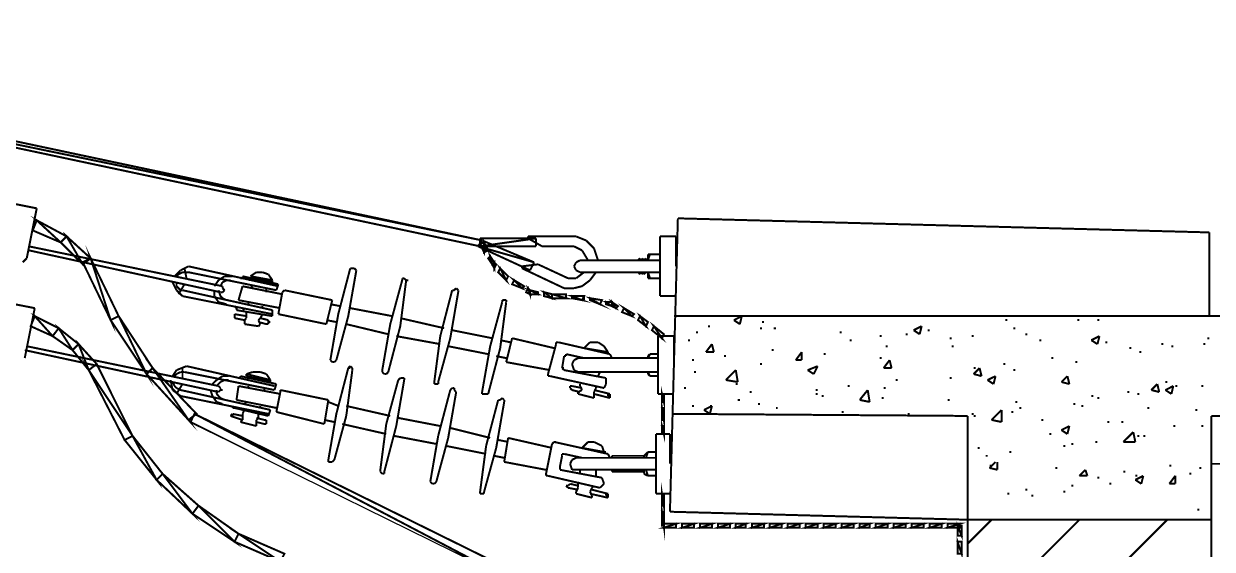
# Model space of a CAD drawing. Header units: metres. Extents: x 3290 to 4536, y 1562 to 1983.
# Drawn here: x 4007.19 to 4020.86, y 1740.77 to 1746.81 of the extents above; entities that cross this region are included whole.
import ezdxf

# ---------------------------------------------------------------- set-up
doc = ezdxf.new("R2010")
doc.units = ezdxf.units.M
for name, color, linetype in [('C00-00-00-BLACK', 7, 'Continuous'), ('C00-FF-00', 3, 'Continuous'), ('CFF-00-00', 1, 'Continuous')]:
    doc.layers.add(name, color=color, linetype=linetype)

msp = doc.modelspace()

# ---------------------------------------------------------------- linework, layer by layer
at = {"layer": 'C00-00-00-BLACK', "const_width": 0.0229}
for points in [[(4000.797, 1746.803), (4012.465, 1744.322)], [(4012.465, 1744.322), (4000.774, 1746.733)], [(4000.774, 1746.733), (4012.442, 1744.254)], [(4012.465, 1744.322), (4000.774, 1746.733)], [(4007.344, 1744.691), (4006.195, 1744.92)], [(4007.344, 1744.691), (4007.229, 1744.116)], [(4014.625, 1741.201), (4014.716, 1744.576)], [(4014.716, 1744.576), (4020.826, 1744.414)], [(4012.419, 1744.254), (4012.465, 1744.322)], [(4013.086, 1744.346), (4012.442, 1744.254)], [(4013.086, 1744.346), (4012.442, 1744.254)], [(4012.442, 1744.254), (4012.442, 1744.346)], [(4012.442, 1744.346), (4013.086, 1744.346)], [(4012.442, 1744.254), (4012.465, 1744.322)], [(4012.465, 1744.322), (4013.063, 1744.07)], [(4012.994, 1744.346), (4012.994, 1744.368)], [(4012.994, 1744.368), (4012.994, 1744.346)], [(4013.546, 1744.368), (4012.994, 1744.368)], [(4013.154, 1744.254), (4012.994, 1744.346)], [(4013.086, 1744.254), (4013.086, 1744.346)], [(4013.66, 1744.322), (4013.546, 1744.368)], [(4013.752, 1744.23), (4013.66, 1744.322)], [(4014.51, 1744.368), (4014.51, 1743.681)], [(4014.51, 1744.368), (4014.693, 1744.368)], [(4014.693, 1744.368), (4014.693, 1744.024)], [(4020.826, 1744.414), (4020.826, 1743.451)], [(4009.48, 1743.795), (4007.252, 1744.254)], [(4009.457, 1743.726), (4007.252, 1744.208)], [(4013.063, 1744.07), (4012.419, 1744.254)], [(4012.419, 1744.254), (4013.017, 1743.978)], [(4013.063, 1744.07), (4012.419, 1744.254)], [(4012.442, 1744.254), (4013.086, 1744.254)], [(4013.522, 1744.254), (4013.154, 1744.254)], [(4013.614, 1744.208), (4013.522, 1744.254)], [(4013.683, 1744.093), (4013.614, 1744.208)], [(4013.798, 1744.093), (4013.752, 1744.23)], [(4014.372, 1744.162), (4014.372, 1744.093)], [(4014.395, 1744.162), (4014.372, 1744.093)], [(4014.372, 1744.162), (4014.51, 1744.162)], [(4007.183, 1744.07), (4007.229, 1744.116)], [(4009.089, 1744.024), (4008.998, 1743.978)], [(4009.089, 1744.024), (4010.122, 1743.795)], [(4012.925, 1744.024), (4013.108, 1744.047)], [(4012.925, 1744.001), (4012.925, 1744.024)], [(4012.925, 1744.001), (4012.925, 1744.024)], [(4013.017, 1743.978), (4013.063, 1744.07)], [(4013.454, 1743.886), (4013.108, 1744.047)], [(4013.546, 1744.07), (4013.522, 1744.024)], [(4013.522, 1744.024), (4013.546, 1743.978)], [(4013.591, 1744.093), (4013.546, 1744.07)], [(4013.591, 1744.093), (4014.51, 1744.093)], [(4014.281, 1744.116), (4014.258, 1744.093)], [(4014.281, 1744.116), (4014.281, 1744.093)], [(4014.281, 1744.093), (4014.281, 1744.116)], [(4014.304, 1744.116), (4014.304, 1744.093)], [(4014.326, 1744.093), (4014.304, 1744.116)], [(4014.304, 1744.116), (4014.304, 1744.093)], [(4014.326, 1744.093), (4014.349, 1744.116)], [(4014.349, 1744.116), (4014.349, 1744.093)], [(4014.349, 1744.116), (4014.349, 1744.093)], [(4014.372, 1744.116), (4014.372, 1744.093)], [(4014.372, 1744.093), (4014.372, 1744.116)], [(4008.998, 1743.978), (4008.929, 1743.91)], [(4008.974, 1743.932), (4008.951, 1743.91)], [(4009.02, 1743.956), (4008.974, 1743.932)], [(4009.089, 1743.956), (4009.02, 1743.956)], [(4009.066, 1743.886), (4009.043, 1744.001)], [(4009.089, 1743.956), (4010.099, 1743.749)], [(4009.504, 1743.91), (4009.434, 1743.864)], [(4009.595, 1743.91), (4009.504, 1743.91)], [(4009.686, 1743.886), (4009.71, 1743.886)], [(4009.71, 1743.91), (4010.122, 1743.818)], [(4009.71, 1743.886), (4009.71, 1743.91)], [(4009.801, 1743.886), (4009.778, 1743.864)], [(4009.87, 1743.956), (4009.801, 1743.91)], [(4009.801, 1743.91), (4010.054, 1743.841)], [(4009.801, 1743.91), (4010.054, 1743.864)], [(4009.801, 1743.91), (4009.825, 1743.91)], [(4009.825, 1743.886), (4009.847, 1743.886)], [(4009.939, 1743.956), (4009.87, 1743.956)], [(4010.007, 1743.932), (4009.939, 1743.956)], [(4010.054, 1743.864), (4010.007, 1743.932)], [(4010.811, 1743.474), (4010.949, 1744.001)], [(4010.926, 1743.451), (4011.019, 1743.978)], [(4010.973, 1744.001), (4010.949, 1744.001)], [(4010.996, 1744.001), (4010.973, 1744.001)], [(4011.019, 1743.978), (4010.996, 1744.001)], [(4011.569, 1743.886), (4011.546, 1743.886)], [(4011.546, 1743.886), (4011.546, 1743.864)], [(4011.592, 1743.864), (4011.569, 1743.886)], [(4013.408, 1743.772), (4012.925, 1744.001)], [(4013.454, 1743.886), (4013.546, 1743.886)], [(4013.546, 1743.978), (4013.591, 1743.956)], [(4013.546, 1743.886), (4013.637, 1743.956)], [(4013.591, 1743.956), (4014.51, 1743.956)], [(4013.706, 1743.864), (4013.775, 1743.956)], [(4014.281, 1743.932), (4014.258, 1743.956)], [(4014.281, 1743.956), (4014.281, 1743.932)], [(4014.281, 1743.956), (4014.281, 1743.932)], [(4014.304, 1743.956), (4014.304, 1743.932)], [(4014.326, 1743.956), (4014.304, 1743.932)], [(4014.304, 1743.932), (4014.304, 1743.956)], [(4014.349, 1743.956), (4014.326, 1743.932)], [(4014.326, 1743.956), (4014.326, 1743.932)], [(4014.326, 1743.932), (4014.349, 1743.956)], [(4014.372, 1743.956), (4014.372, 1743.886)], [(4014.372, 1743.956), (4014.372, 1743.932)], [(4014.372, 1743.956), (4014.395, 1743.886)], [(4014.372, 1743.886), (4014.51, 1743.886)], [(4007.321, 1743.543), (4006.149, 1743.772)], [(4008.906, 1743.841), (4008.951, 1743.749)], [(4008.951, 1743.841), (4008.951, 1743.795)], [(4008.951, 1743.795), (4008.998, 1743.749)], [(4008.951, 1743.749), (4009.02, 1743.681)], [(4008.974, 1743.703), (4009.043, 1743.818)], [(4008.998, 1743.749), (4009.02, 1743.749)], [(4009.02, 1743.749), (4010.054, 1743.52)], [(4009.434, 1743.864), (4009.387, 1743.795)], [(4009.387, 1743.749), (4009.387, 1743.681)], [(4009.434, 1743.749), (4009.457, 1743.681)], [(4009.48, 1743.841), (4009.457, 1743.795)], [(4009.526, 1743.864), (4009.48, 1743.841)], [(4009.48, 1743.772), (4009.48, 1743.795)], [(4009.48, 1743.772), (4009.48, 1743.795)], [(4009.504, 1743.749), (4009.48, 1743.772)], [(4009.504, 1743.749), (4009.48, 1743.772)], [(4009.48, 1743.726), (4009.504, 1743.749)], [(4009.48, 1743.726), (4009.504, 1743.749)], [(4009.572, 1743.864), (4009.526, 1743.864)], [(4009.71, 1743.795), (4009.664, 1743.635)], [(4009.71, 1743.795), (4010.168, 1743.703)], [(4009.825, 1743.795), (4009.801, 1743.772)], [(4009.985, 1743.772), (4009.985, 1743.726)], [(4010.007, 1743.864), (4010.007, 1743.841)], [(4010.054, 1743.864), (4010.054, 1743.841)], [(4010.122, 1743.818), (4010.099, 1743.749)], [(4010.192, 1743.749), (4010.168, 1743.726)], [(4010.192, 1743.749), (4010.742, 1743.635)], [(4011.409, 1743.359), (4011.546, 1743.864)], [(4011.524, 1743.335), (4011.592, 1743.864)], [(4011.592, 1743.864), (4011.616, 1743.864)], [(4011.984, 1743.221), (4012.121, 1743.749)], [(4012.144, 1743.749), (4012.121, 1743.749)], [(4012.167, 1743.772), (4012.144, 1743.749)], [(4012.19, 1743.749), (4012.167, 1743.772)], [(4012.19, 1743.726), (4012.19, 1743.749)], [(4013.408, 1743.772), (4013.522, 1743.772)], [(4013.522, 1743.772), (4013.614, 1743.795)], [(4013.614, 1743.795), (4013.706, 1743.864)], [(4009.02, 1743.681), (4010.054, 1743.474)], [(4009.387, 1743.681), (4009.434, 1743.612)], [(4009.434, 1743.612), (4009.526, 1743.588)], [(4009.457, 1743.726), (4009.48, 1743.726)], [(4009.457, 1743.726), (4009.48, 1743.726)], [(4009.457, 1743.681), (4009.48, 1743.657)], [(4009.48, 1743.657), (4009.526, 1743.635)], [(4009.664, 1743.635), (4010.145, 1743.543)], [(4009.778, 1743.612), (4009.778, 1743.588)], [(4010.168, 1743.726), (4010.122, 1743.474)], [(4010.742, 1743.635), (4010.674, 1743.359)], [(4012.099, 1743.197), (4012.19, 1743.726)], [(4012.696, 1743.612), (4012.558, 1743.105)], [(4012.673, 1743.083), (4012.742, 1743.612)], [(4012.719, 1743.635), (4012.696, 1743.635)], [(4012.696, 1743.635), (4012.696, 1743.612)], [(4012.742, 1743.635), (4012.719, 1743.635)], [(4012.742, 1743.612), (4012.742, 1743.635)], [(4014.51, 1743.681), (4014.693, 1743.681)], [(4007.321, 1743.543), (4007.206, 1742.968)], [(4009.641, 1743.543), (4009.618, 1743.566)], [(4009.618, 1743.474), (4009.618, 1743.428)], [(4009.618, 1743.451), (4009.618, 1743.474)], [(4009.618, 1743.474), (4009.755, 1743.451)], [(4009.641, 1743.52), (4009.641, 1743.543)], [(4009.641, 1743.52), (4010.054, 1743.451)], [(4009.71, 1743.543), (4009.733, 1743.52)], [(4009.755, 1743.497), (4009.755, 1743.474)], [(4009.755, 1743.428), (4009.755, 1743.474)], [(4009.939, 1743.474), (4009.916, 1743.428)], [(4009.939, 1743.566), (4009.939, 1743.543)], [(4010.054, 1743.52), (4010.054, 1743.451)], [(4010.122, 1743.474), (4010.674, 1743.359)], [(4010.72, 1743.588), (4010.834, 1743.566)], [(4010.72, 1742.945), (4010.811, 1743.474)], [(4010.949, 1743.543), (4011.432, 1743.451)], [(4009.618, 1743.428), (4009.618, 1743.451)], [(4009.618, 1743.428), (4009.733, 1743.405)], [(4009.733, 1743.405), (4009.755, 1743.428)], [(4009.733, 1743.405), (4009.733, 1743.359)], [(4009.733, 1743.359), (4009.893, 1743.335)], [(4009.916, 1743.428), (4009.893, 1743.405)], [(4009.893, 1743.405), (4009.916, 1743.359)], [(4009.893, 1743.383), (4009.985, 1743.359)], [(4009.916, 1743.359), (4009.893, 1743.335)], [(4009.916, 1743.428), (4010.007, 1743.405)], [(4009.985, 1743.359), (4010.007, 1743.359)], [(4010.007, 1743.383), (4010.007, 1743.405)], [(4010.007, 1743.359), (4010.007, 1743.383)], [(4010.007, 1743.383), (4010.031, 1743.383)], [(4010.674, 1743.405), (4010.789, 1743.383)], [(4010.789, 1742.945), (4010.926, 1743.451)], [(4010.903, 1743.359), (4011.386, 1743.243)], [(4011.317, 1742.83), (4011.409, 1743.359)], [(4011.386, 1742.808), (4011.524, 1743.335)], [(4011.524, 1743.428), (4012.029, 1743.312)], [(4014.67, 1743.451), (4070.324, 1743.451)], [(4015.061, 1743.335), (4015.084, 1743.335)], [(4015.36, 1743.405), (4015.451, 1743.451)], [(4015.36, 1743.405), (4015.429, 1743.359)], [(4015.429, 1743.359), (4015.451, 1743.451)], [(4015.682, 1743.383), (4015.705, 1743.383)], [(4017.427, 1743.289), (4017.519, 1743.335)], [(4017.496, 1743.243), (4017.519, 1743.335)], [(4018.483, 1743.405), (4018.506, 1743.405)], [(4019.31, 1743.405), (4019.333, 1743.405)], [(4019.541, 1743.405), (4019.564, 1743.405)], [(4011.478, 1743.221), (4011.984, 1743.129)], [(4011.915, 1742.693), (4011.984, 1743.221)], [(4011.96, 1742.693), (4012.099, 1743.197)], [(4012.121, 1743.289), (4012.581, 1743.197)], [(4012.742, 1742.922), (4012.81, 1743.197)], [(4012.81, 1743.197), (4013.293, 1743.083)], [(4014.487, 1743.221), (4014.67, 1743.221)], [(4014.487, 1742.556), (4014.487, 1743.221)], [(4014.67, 1743.221), (4014.67, 1742.9)], [(4014.924, 1743.266), (4014.947, 1743.266)], [(4015.659, 1743.312), (4015.682, 1743.312)], [(4015.819, 1743.312), (4015.843, 1743.312)], [(4016.578, 1743.266), (4016.6, 1743.266)], [(4017.036, 1743.221), (4017.059, 1743.221)], [(4017.335, 1743.243), (4017.358, 1743.243)], [(4017.427, 1743.289), (4017.496, 1743.243)], [(4017.588, 1743.289), (4017.611, 1743.289)], [(4017.84, 1743.197), (4017.863, 1743.197)], [(4018.094, 1743.221), (4018.117, 1743.221)], [(4018.575, 1743.312), (4018.598, 1743.312)], [(4018.712, 1743.243), (4018.735, 1743.243)], [(4019.47, 1743.174), (4019.564, 1743.221)], [(4019.541, 1743.129), (4019.564, 1743.221)], [(4020.803, 1743.197), (4020.826, 1743.197)], [(4009.434, 1742.578), (4007.206, 1743.06)], [(4009.434, 1742.647), (4007.229, 1743.105)], [(4012.075, 1743.105), (4012.535, 1743.014)], [(4012.465, 1742.578), (4012.558, 1743.105)], [(4012.535, 1742.556), (4012.673, 1743.083)], [(4012.673, 1743.174), (4012.787, 1743.151)], [(4013.316, 1743.129), (4013.223, 1742.785)], [(4013.339, 1743.151), (4013.316, 1743.151)], [(4013.316, 1743.151), (4013.316, 1743.129)], [(4013.339, 1743.151), (4013.935, 1743.014)], [(4013.706, 1743.151), (4013.637, 1743.083)], [(4013.637, 1743.083), (4013.912, 1743.037)], [(4013.637, 1743.083), (4013.66, 1743.083)], [(4013.798, 1743.151), (4013.706, 1743.151)], [(4013.867, 1743.105), (4013.798, 1743.151)], [(4013.912, 1743.037), (4013.867, 1743.105)], [(4014.831, 1743.174), (4014.855, 1743.174)], [(4015.038, 1743.037), (4015.108, 1743.129)], [(4015.13, 1743.037), (4015.108, 1743.129)], [(4015.796, 1743.06), (4015.819, 1743.06)], [(4016.692, 1743.174), (4016.715, 1743.174)], [(4017.105, 1743.105), (4017.128, 1743.105)], [(4017.863, 1743.105), (4017.886, 1743.105)], [(4018.874, 1743.174), (4018.897, 1743.174)], [(4019.47, 1743.174), (4019.541, 1743.129)], [(4019.633, 1743.151), (4019.656, 1743.151)], [(4019.908, 1743.083), (4019.93, 1743.083)], [(4020.274, 1743.129), (4020.297, 1743.129)], [(4020.391, 1743.105), (4020.413, 1743.105)], [(4020.757, 1743.129), (4020.78, 1743.129)], [(4010.72, 1742.945), (4010.742, 1742.922)], [(4010.742, 1742.922), (4010.766, 1742.922)], [(4010.742, 1742.922), (4010.766, 1742.922)], [(4010.766, 1742.922), (4010.789, 1742.945)], [(4012.627, 1742.991), (4012.742, 1742.968)], [(4012.742, 1742.922), (4013.246, 1742.83)], [(4013.408, 1742.991), (4013.385, 1742.854)], [(4013.431, 1742.991), (4013.408, 1742.991)], [(4013.431, 1743.014), (4013.431, 1742.991)], [(4013.431, 1743.014), (4013.637, 1742.968)], [(4013.522, 1742.945), (4013.499, 1742.9)], [(4013.569, 1742.968), (4013.522, 1742.945)], [(4013.569, 1742.968), (4014.487, 1742.968)], [(4013.912, 1743.037), (4013.912, 1743.014)], [(4013.958, 1742.968), (4013.935, 1743.014)], [(4014.004, 1742.968), (4013.981, 1742.968)], [(4014.004, 1742.968), (4014.372, 1742.968)], [(4014.004, 1742.968), (4014.027, 1742.968)], [(4014.372, 1742.968), (4014.395, 1743.014)], [(4014.395, 1743.014), (4014.372, 1742.991)], [(4014.372, 1742.991), (4014.372, 1742.968)], [(4014.487, 1743.014), (4014.395, 1743.014)], [(4014.878, 1742.945), (4014.901, 1742.945)], [(4015.038, 1743.037), (4015.13, 1743.037)], [(4015.245, 1742.991), (4015.268, 1742.991)], [(4016.072, 1742.945), (4016.14, 1743.037)], [(4016.072, 1742.945), (4016.14, 1742.945)], [(4016.14, 1742.945), (4016.14, 1743.037)], [(4016.393, 1743.014), (4016.417, 1743.014)], [(4017.036, 1742.968), (4017.059, 1742.968)], [(4017.082, 1742.854), (4017.151, 1742.945)], [(4017.173, 1742.854), (4017.151, 1742.945)], [(4019.012, 1742.968), (4019.035, 1742.968)], [(4019.287, 1742.922), (4019.31, 1742.922)], [(4020.022, 1743.037), (4020.045, 1743.037)], [(4008.951, 1742.83), (4008.906, 1742.761)], [(4008.951, 1742.785), (4008.929, 1742.761)], [(4009.066, 1742.876), (4008.951, 1742.83)], [(4008.998, 1742.808), (4008.951, 1742.785)], [(4009.043, 1742.808), (4008.998, 1742.808)], [(4009.02, 1742.739), (4009.02, 1742.854)], [(4009.043, 1742.808), (4010.077, 1742.601)], [(4009.066, 1742.876), (4010.077, 1742.647)], [(4009.825, 1742.808), (4009.755, 1742.785)], [(4009.755, 1742.785), (4009.755, 1742.761)], [(4009.755, 1742.785), (4010.031, 1742.716)], [(4009.916, 1742.808), (4009.825, 1742.808)], [(4009.985, 1742.785), (4009.916, 1742.808)], [(4010.031, 1742.716), (4009.985, 1742.785)], [(4010.789, 1742.327), (4010.926, 1742.854)], [(4010.903, 1742.303), (4010.973, 1742.83)], [(4010.949, 1742.876), (4010.926, 1742.854)], [(4010.926, 1742.854), (4010.949, 1742.854)], [(4010.973, 1742.854), (4010.949, 1742.876)], [(4010.973, 1742.83), (4010.973, 1742.854)], [(4011.317, 1742.83), (4011.317, 1742.808)], [(4011.317, 1742.808), (4011.34, 1742.785)], [(4011.34, 1742.785), (4011.363, 1742.785)], [(4011.363, 1742.785), (4011.386, 1742.808)], [(4013.223, 1742.785), (4013.223, 1742.761)], [(4013.385, 1742.854), (4013.408, 1742.854)], [(4013.385, 1742.854), (4013.408, 1742.83)], [(4013.408, 1742.83), (4013.89, 1742.739)], [(4013.499, 1742.9), (4013.522, 1742.83)], [(4013.522, 1742.83), (4013.569, 1742.808)], [(4013.569, 1742.808), (4014.487, 1742.808)], [(4013.637, 1742.808), (4013.614, 1742.785)], [(4013.82, 1742.808), (4013.798, 1742.761)], [(4014.004, 1742.808), (4013.981, 1742.808)], [(4014.004, 1742.808), (4014.372, 1742.808)], [(4014.004, 1742.808), (4014.027, 1742.808)], [(4014.372, 1742.785), (4014.372, 1742.808)], [(4014.395, 1742.761), (4014.372, 1742.808)], [(4014.395, 1742.761), (4014.372, 1742.785)], [(4014.901, 1742.808), (4014.924, 1742.808)], [(4015.268, 1742.716), (4015.382, 1742.83)], [(4015.405, 1742.693), (4015.382, 1742.83)], [(4015.659, 1742.9), (4015.682, 1742.9)], [(4016.209, 1742.83), (4016.324, 1742.876)], [(4016.209, 1742.83), (4016.278, 1742.785)], [(4016.209, 1742.83), (4016.232, 1742.83)], [(4016.278, 1742.785), (4016.324, 1742.876)], [(4017.082, 1742.854), (4017.173, 1742.854)], [(4018.117, 1742.785), (4018.185, 1742.854)], [(4018.117, 1742.854), (4018.139, 1742.854)], [(4018.117, 1742.785), (4018.208, 1742.761)], [(4018.208, 1742.761), (4018.185, 1742.854)], [(4018.46, 1742.9), (4018.483, 1742.9)], [(4018.575, 1742.83), (4018.598, 1742.83)], [(4008.883, 1742.716), (4008.906, 1742.601)], [(4008.906, 1742.693), (4008.929, 1742.647)], [(4008.929, 1742.647), (4008.951, 1742.624)], [(4008.951, 1742.556), (4009.02, 1742.67)], [(4009.412, 1742.716), (4009.364, 1742.67)], [(4009.48, 1742.761), (4009.412, 1742.716)], [(4009.457, 1742.693), (4009.412, 1742.647)], [(4009.457, 1742.624), (4009.434, 1742.647)], [(4009.457, 1742.624), (4009.434, 1742.647)], [(4009.504, 1742.716), (4009.457, 1742.693)], [(4009.549, 1742.761), (4009.48, 1742.761)], [(4009.549, 1742.716), (4009.504, 1742.716)], [(4009.664, 1742.647), (4009.641, 1742.487)], [(4009.664, 1742.739), (4009.686, 1742.739)], [(4009.664, 1742.647), (4010.145, 1742.556)], [(4009.686, 1742.761), (4010.099, 1742.67)], [(4009.686, 1742.739), (4009.686, 1742.761)], [(4009.755, 1742.761), (4010.031, 1742.693)], [(4009.755, 1742.716), (4009.778, 1742.739)], [(4009.778, 1742.647), (4009.778, 1742.624)], [(4009.801, 1742.761), (4009.801, 1742.739)], [(4009.985, 1742.716), (4009.985, 1742.693)], [(4010.031, 1742.693), (4010.031, 1742.716)], [(4010.099, 1742.67), (4010.077, 1742.601)], [(4011.363, 1742.21), (4011.501, 1742.716)], [(4011.478, 1742.187), (4011.569, 1742.716)], [(4011.524, 1742.739), (4011.501, 1742.716)], [(4011.546, 1742.739), (4011.524, 1742.739)], [(4011.569, 1742.739), (4011.546, 1742.739)], [(4011.569, 1742.716), (4011.569, 1742.739)], [(4011.915, 1742.693), (4011.915, 1742.67)], [(4011.915, 1742.67), (4011.938, 1742.67)], [(4011.938, 1742.67), (4011.96, 1742.67)], [(4011.96, 1742.67), (4011.96, 1742.693)], [(4013.223, 1742.761), (4013.246, 1742.761)], [(4013.246, 1742.761), (4013.867, 1742.624)], [(4013.499, 1742.647), (4013.477, 1742.647)], [(4013.477, 1742.647), (4013.499, 1742.647)], [(4013.477, 1742.647), (4013.477, 1742.624)], [(4013.614, 1742.624), (4013.499, 1742.647)], [(4013.591, 1742.647), (4013.591, 1742.67)], [(4013.614, 1742.601), (4013.591, 1742.647)], [(4013.775, 1742.647), (4013.775, 1742.624)], [(4013.867, 1742.624), (4013.89, 1742.67)], [(4013.89, 1742.67), (4013.89, 1742.739)], [(4014.487, 1742.761), (4014.395, 1742.761)], [(4015.268, 1742.716), (4015.405, 1742.693)], [(4015.382, 1742.67), (4015.405, 1742.67)], [(4016.669, 1742.647), (4016.692, 1742.647)], [(4017.221, 1742.716), (4017.244, 1742.716)], [(4017.84, 1742.739), (4017.863, 1742.739)], [(4018.277, 1742.716), (4018.369, 1742.761)], [(4018.277, 1742.716), (4018.346, 1742.67)], [(4018.346, 1742.67), (4018.369, 1742.761)], [(4019.126, 1742.693), (4019.195, 1742.761)], [(4019.126, 1742.693), (4019.218, 1742.67)], [(4019.218, 1742.67), (4019.195, 1742.761)], [(4020.16, 1742.601), (4020.229, 1742.67)], [(4020.251, 1742.578), (4020.229, 1742.67)], [(4020.322, 1742.693), (4020.344, 1742.693)], [(4020.322, 1742.601), (4020.413, 1742.647)], [(4020.391, 1742.556), (4020.413, 1742.647)], [(4020.436, 1742.647), (4020.459, 1742.647)], [(4020.734, 1742.647), (4020.757, 1742.647)], [(4008.906, 1742.601), (4008.998, 1742.532)], [(4008.951, 1742.624), (4008.998, 1742.601)], [(4008.998, 1742.601), (4010.031, 1742.372)], [(4008.998, 1742.532), (4010.007, 1742.327)], [(4009.342, 1742.601), (4009.364, 1742.532)], [(4009.364, 1742.532), (4009.412, 1742.464)], [(4009.412, 1742.601), (4009.412, 1742.556)], [(4009.412, 1742.556), (4009.457, 1742.509)], [(4009.434, 1742.578), (4009.457, 1742.601)], [(4009.434, 1742.578), (4009.457, 1742.601)], [(4009.457, 1742.601), (4009.457, 1742.624)], [(4009.457, 1742.601), (4009.457, 1742.624)], [(4009.457, 1742.601), (4009.48, 1742.601)], [(4009.457, 1742.601), (4009.48, 1742.601)], [(4009.457, 1742.509), (4009.504, 1742.487)], [(4009.962, 1742.624), (4009.962, 1742.601)], [(4010.099, 1742.349), (4010.145, 1742.578)], [(4010.145, 1742.601), (4010.697, 1742.487)], [(4010.145, 1742.578), (4010.145, 1742.601)], [(4011.96, 1742.073), (4012.099, 1742.601)], [(4012.075, 1742.05), (4012.167, 1742.578)], [(4012.121, 1742.624), (4012.099, 1742.601)], [(4012.144, 1742.624), (4012.121, 1742.624)], [(4012.144, 1742.601), (4012.144, 1742.624)], [(4012.167, 1742.578), (4012.144, 1742.601)], [(4012.465, 1742.578), (4012.465, 1742.556)], [(4012.465, 1742.556), (4012.488, 1742.556)], [(4012.488, 1742.556), (4012.511, 1742.556)], [(4012.511, 1742.556), (4012.535, 1742.556)], [(4012.696, 1742.509), (4012.673, 1742.487)], [(4012.719, 1742.487), (4012.696, 1742.509)], [(4013.477, 1742.624), (4013.499, 1742.601)], [(4013.591, 1742.578), (4013.499, 1742.601)], [(4013.569, 1742.578), (4013.614, 1742.601)], [(4013.569, 1742.556), (4013.569, 1742.578)], [(4013.569, 1742.556), (4013.752, 1742.509)], [(4013.775, 1742.624), (4013.752, 1742.578)], [(4013.935, 1742.556), (4013.752, 1742.601)], [(4013.752, 1742.578), (4013.752, 1742.532)], [(4013.935, 1742.509), (4013.752, 1742.556)], [(4013.752, 1742.509), (4013.752, 1742.532)], [(4013.935, 1742.556), (4013.912, 1742.556)], [(4013.912, 1742.556), (4013.912, 1742.532)], [(4013.912, 1742.532), (4013.935, 1742.509)], [(4013.935, 1742.509), (4013.935, 1742.556)], [(4013.935, 1742.556), (4013.935, 1742.509)], [(4014.487, 1742.556), (4014.647, 1742.556)], [(4014.785, 1742.624), (4014.808, 1742.624)], [(4015.543, 1742.578), (4015.566, 1742.578)], [(4016.301, 1742.601), (4016.324, 1742.601)], [(4016.301, 1742.556), (4016.324, 1742.556)], [(4016.37, 1742.532), (4016.393, 1742.532)], [(4016.807, 1742.487), (4016.899, 1742.601)], [(4016.921, 1742.464), (4016.899, 1742.601)], [(4017.059, 1742.509), (4017.082, 1742.509)], [(4017.082, 1742.624), (4017.105, 1742.624)], [(4019.47, 1742.532), (4019.494, 1742.532)], [(4019.541, 1742.509), (4019.564, 1742.509)], [(4019.885, 1742.578), (4019.908, 1742.578)], [(4020, 1742.556), (4020.022, 1742.556)], [(4020.16, 1742.601), (4020.251, 1742.578)], [(4020.322, 1742.601), (4020.391, 1742.556)], [(4009.412, 1742.464), (4009.48, 1742.441)], [(4009.595, 1742.395), (4009.595, 1742.418)], [(4009.618, 1742.395), (4009.595, 1742.395)], [(4009.618, 1742.395), (4010.007, 1742.303)], [(4009.641, 1742.487), (4010.099, 1742.395)], [(4009.686, 1742.372), (4009.686, 1742.395)], [(4009.733, 1742.372), (4009.71, 1742.327)], [(4009.755, 1742.464), (4009.733, 1742.441)], [(4009.916, 1742.418), (4009.916, 1742.395)], [(4010.031, 1742.372), (4010.007, 1742.303)], [(4010.697, 1742.487), (4010.651, 1742.21)], [(4010.697, 1742.464), (4010.811, 1742.418)], [(4010.903, 1742.418), (4011.409, 1742.303)], [(4012.511, 1741.958), (4012.65, 1742.487)], [(4012.627, 1741.935), (4012.719, 1742.464)], [(4012.673, 1742.487), (4012.65, 1742.487)], [(4012.719, 1742.464), (4012.719, 1742.487)], [(4014.878, 1742.418), (4014.901, 1742.418)], [(4015.016, 1742.372), (4015.108, 1742.418)], [(4015.016, 1742.372), (4015.084, 1742.327)], [(4015.084, 1742.327), (4015.108, 1742.418)], [(4015.084, 1742.418), (4015.108, 1742.418)], [(4015.405, 1742.487), (4015.429, 1742.487)], [(4015.636, 1742.441), (4015.659, 1742.441)], [(4015.843, 1742.395), (4015.865, 1742.395)], [(4016.807, 1742.487), (4016.921, 1742.464)], [(4017.817, 1742.487), (4017.84, 1742.487)], [(4018.323, 1742.257), (4018.438, 1742.372)], [(4018.438, 1742.233), (4018.438, 1742.372)], [(4018.598, 1742.464), (4018.62, 1742.464)], [(4018.644, 1742.395), (4018.667, 1742.395)], [(4018.644, 1742.395), (4018.667, 1742.395)], [(4019.265, 1742.441), (4019.287, 1742.441)], [(4019.356, 1742.418), (4019.379, 1742.418)], [(4020.114, 1742.395), (4020.137, 1742.395)], [(4020.665, 1742.372), (4020.688, 1742.372)], [(4009.595, 1742.327), (4009.572, 1742.303)], [(4009.572, 1742.303), (4009.71, 1742.257)], [(4009.572, 1742.303), (4009.595, 1742.303)], [(4009.595, 1742.303), (4009.595, 1742.327)], [(4009.595, 1742.327), (4009.71, 1742.303)], [(4009.71, 1742.257), (4009.686, 1742.233)], [(4009.686, 1742.233), (4009.87, 1742.187)], [(4009.71, 1742.28), (4009.71, 1742.327)], [(4009.71, 1742.257), (4009.71, 1742.28)], [(4009.893, 1742.28), (4009.87, 1742.257)], [(4009.87, 1742.28), (4009.962, 1742.257)], [(4009.87, 1742.257), (4009.87, 1742.21)], [(4009.87, 1742.233), (4009.962, 1742.21)], [(4009.893, 1742.327), (4009.893, 1742.28)], [(4009.985, 1742.257), (4009.962, 1742.257)], [(4009.985, 1742.233), (4009.985, 1742.257)], [(4009.985, 1742.21), (4009.985, 1742.233)], [(4010.099, 1742.349), (4010.651, 1742.21)], [(4010.651, 1742.257), (4010.766, 1742.233)], [(4010.789, 1742.327), (4010.697, 1741.798)], [(4010.766, 1741.798), (4010.903, 1742.303)], [(4011.501, 1742.28), (4011.984, 1742.187)], [(4014.647, 1742.327), (4018.047, 1742.303)], [(4014.901, 1742.327), (4014.924, 1742.327)], [(4016.6, 1742.349), (4016.623, 1742.349)], [(4017.358, 1742.327), (4017.382, 1742.327)], [(4018.047, 1737.161), (4018.047, 1742.303)], [(4018.094, 1742.327), (4018.117, 1742.327)], [(4018.117, 1742.303), (4018.139, 1742.303)], [(4018.323, 1742.257), (4018.438, 1742.233)], [(4018.552, 1742.349), (4018.575, 1742.349)], [(4018.897, 1742.257), (4018.92, 1742.257)], [(4019.656, 1742.233), (4019.678, 1742.233)], [(4019.816, 1742.233), (4019.838, 1742.233)], [(4020.849, 1742.303), (4039.96, 1742.21)], [(4020.849, 1742.303), (4020.849, 1681.01)], [(4009.87, 1742.21), (4009.87, 1742.187)], [(4009.962, 1742.21), (4009.985, 1742.21)], [(4010.857, 1742.21), (4011.363, 1742.095)], [(4011.363, 1742.21), (4011.295, 1741.683)], [(4011.34, 1741.66), (4011.478, 1742.187)], [(4012.099, 1742.165), (4012.558, 1742.05)], [(4014.464, 1741.408), (4014.464, 1742.095)], [(4014.464, 1742.095), (4014.625, 1742.095)], [(4014.625, 1741.752), (4014.625, 1742.095)], [(4018.989, 1742.095), (4019.012, 1742.095)], [(4019.126, 1742.141), (4019.218, 1742.187)], [(4019.126, 1742.141), (4019.195, 1742.095)], [(4019.195, 1742.095), (4019.218, 1742.187)], [(4019.838, 1742.004), (4019.953, 1742.118)], [(4019.976, 1742.004), (4019.953, 1742.118)], [(4020.413, 1742.187), (4020.436, 1742.187)], [(4020.734, 1742.187), (4020.757, 1742.187)], [(4011.455, 1742.073), (4011.938, 1741.981)], [(4011.96, 1742.073), (4011.869, 1741.545)], [(4011.938, 1741.545), (4012.075, 1742.05)], [(4012.052, 1741.958), (4012.511, 1741.866)], [(4012.511, 1741.958), (4012.442, 1741.431)], [(4012.65, 1742.027), (4012.764, 1742.004)], [(4012.764, 1742.05), (4012.719, 1741.774)], [(4012.764, 1742.05), (4013.269, 1741.935)], [(4013.269, 1741.981), (4013.2, 1741.637)], [(4013.293, 1742.004), (4013.269, 1741.981)], [(4013.293, 1742.004), (4013.912, 1741.866)], [(4013.293, 1742.004), (4013.316, 1742.004)], [(4013.683, 1742.004), (4013.614, 1741.935)], [(4013.752, 1742.004), (4013.683, 1742.004)], [(4013.843, 1741.958), (4013.752, 1742.004)], [(4013.867, 1741.889), (4013.843, 1741.958)], [(4019.15, 1741.958), (4019.173, 1741.958)], [(4019.241, 1741.981), (4019.265, 1741.981)], [(4019.516, 1742.004), (4019.541, 1742.004)], [(4019.838, 1742.004), (4019.976, 1742.004)], [(4020, 1742.073), (4020.022, 1742.073)], [(4020.068, 1742.073), (4020.091, 1742.073)], [(4012.488, 1741.431), (4012.627, 1741.935)], [(4012.604, 1741.844), (4012.719, 1741.821)], [(4013.385, 1741.844), (4013.362, 1741.729)], [(4013.408, 1741.866), (4013.385, 1741.866)], [(4013.385, 1741.866), (4013.385, 1741.844)], [(4013.408, 1741.866), (4013.614, 1741.821)], [(4013.546, 1741.821), (4013.499, 1741.798)], [(4013.546, 1741.821), (4014.464, 1741.821)], [(4013.614, 1741.935), (4013.637, 1741.935)], [(4013.614, 1741.935), (4013.867, 1741.889)], [(4013.867, 1741.889), (4013.89, 1741.889)], [(4013.935, 1741.821), (4013.912, 1741.866)], [(4013.958, 1741.844), (4014.326, 1741.844)], [(4013.958, 1741.844), (4013.958, 1741.821)], [(4013.958, 1741.821), (4013.958, 1741.844)], [(4014.326, 1741.844), (4014.372, 1741.889)], [(4014.326, 1741.821), (4014.326, 1741.844)], [(4014.372, 1741.889), (4014.349, 1741.821)], [(4014.464, 1741.889), (4014.372, 1741.889)], [(4018.162, 1741.935), (4018.185, 1741.935)], [(4018.254, 1741.844), (4018.277, 1741.844)], [(4018.529, 1741.889), (4018.552, 1741.889)], [(4010.697, 1741.798), (4010.697, 1741.774)], [(4010.697, 1741.774), (4010.72, 1741.774)], [(4010.72, 1741.774), (4010.742, 1741.774)], [(4010.742, 1741.774), (4010.766, 1741.798)], [(4011.295, 1741.683), (4011.295, 1741.66)], [(4012.719, 1741.774), (4013.2, 1741.683)], [(4013.362, 1741.729), (4013.362, 1741.705)], [(4013.362, 1741.705), (4013.362, 1741.683)], [(4013.362, 1741.683), (4013.843, 1741.592)], [(4013.499, 1741.798), (4013.477, 1741.752)], [(4013.477, 1741.752), (4013.499, 1741.683)], [(4013.499, 1741.683), (4013.546, 1741.683)], [(4013.546, 1741.683), (4014.464, 1741.683)], [(4013.591, 1741.683), (4013.591, 1741.637)], [(4013.775, 1741.683), (4013.775, 1741.614)], [(4013.958, 1741.66), (4013.958, 1741.683)], [(4013.958, 1741.66), (4013.958, 1741.683)], [(4014.326, 1741.637), (4014.326, 1741.683)], [(4014.349, 1741.683), (4014.372, 1741.614)], [(4018.3, 1741.705), (4018.369, 1741.774)], [(4018.3, 1741.729), (4018.323, 1741.729)], [(4018.3, 1741.705), (4018.391, 1741.683)], [(4018.391, 1741.683), (4018.391, 1741.774)], [(4019.058, 1741.705), (4019.081, 1741.705)], [(4019.333, 1741.614), (4019.402, 1741.683)], [(4019.425, 1741.614), (4019.402, 1741.683)], [(4020.367, 1741.729), (4020.391, 1741.729)], [(4020.712, 1741.705), (4020.734, 1741.705)], [(4039.96, 1741.752), (4020.849, 1741.752)], [(4011.295, 1741.66), (4011.317, 1741.637)], [(4011.317, 1741.637), (4011.34, 1741.637)], [(4011.34, 1741.637), (4011.34, 1741.66)], [(4011.869, 1741.545), (4011.892, 1741.522)], [(4011.915, 1741.522), (4011.938, 1741.545)], [(4013.2, 1741.637), (4013.2, 1741.614)], [(4013.2, 1741.614), (4013.223, 1741.614)], [(4013.223, 1741.614), (4013.82, 1741.476)], [(4013.569, 1741.545), (4013.569, 1741.5)], [(4013.867, 1741.522), (4013.843, 1741.592)], [(4013.958, 1741.66), (4014.326, 1741.66)], [(4014.372, 1741.614), (4014.326, 1741.637)], [(4014.464, 1741.614), (4014.372, 1741.614)], [(4019.333, 1741.614), (4019.425, 1741.614)], [(4019.541, 1741.592), (4019.564, 1741.592)], [(4019.838, 1741.66), (4019.862, 1741.66)], [(4019.976, 1741.568), (4020.068, 1741.614)], [(4019.976, 1741.614), (4020, 1741.614)], [(4019.976, 1741.568), (4020.045, 1741.522)], [(4020.045, 1741.522), (4020.068, 1741.614)], [(4020.367, 1741.522), (4020.436, 1741.614)], [(4020.436, 1741.522), (4020.436, 1741.614)], [(4020.597, 1741.637), (4020.62, 1741.637)], [(4020.597, 1741.637), (4020.62, 1741.637)], [(4011.892, 1741.522), (4011.915, 1741.522)], [(4011.892, 1741.522), (4011.915, 1741.522)], [(4012.442, 1741.431), (4012.442, 1741.408)], [(4012.442, 1741.408), (4012.465, 1741.408)], [(4012.465, 1741.408), (4012.488, 1741.408)], [(4012.488, 1741.408), (4012.488, 1741.431)], [(4013.454, 1741.5), (4013.431, 1741.5)], [(4013.431, 1741.5), (4013.454, 1741.476)], [(4013.477, 1741.522), (4013.454, 1741.5)], [(4013.569, 1741.454), (4013.454, 1741.476)], [(4013.569, 1741.5), (4013.477, 1741.522)], [(4013.546, 1741.431), (4013.569, 1741.476)], [(4013.546, 1741.431), (4013.546, 1741.408)], [(4013.729, 1741.362), (4013.546, 1741.408)], [(4013.569, 1741.476), (4013.569, 1741.5)], [(4013.729, 1741.476), (4013.706, 1741.431)], [(4013.706, 1741.431), (4013.729, 1741.385)], [(4013.912, 1741.362), (4013.706, 1741.408)], [(4013.752, 1741.5), (4013.729, 1741.476)], [(4013.912, 1741.408), (4013.729, 1741.454)], [(4013.82, 1741.476), (4013.867, 1741.522)], [(4013.89, 1741.385), (4013.912, 1741.408)], [(4013.912, 1741.408), (4013.89, 1741.408)], [(4013.89, 1741.408), (4013.89, 1741.385)], [(4013.912, 1741.408), (4013.912, 1741.362)], [(4014.464, 1741.408), (4014.625, 1741.408)], [(4018.506, 1741.408), (4018.529, 1741.408)], [(4018.712, 1741.454), (4018.735, 1741.454)], [(4019.15, 1741.431), (4019.173, 1741.431)], [(4019.241, 1741.5), (4019.265, 1741.5)], [(4019.678, 1741.522), (4019.701, 1741.522)], [(4020.367, 1741.522), (4020.436, 1741.522)], [(4013.729, 1741.385), (4013.729, 1741.362)], [(4013.89, 1741.385), (4013.912, 1741.385)], [(4018.782, 1741.385), (4018.805, 1741.385)], [(4014.625, 1741.201), (4018.047, 1741.109)], [(4020.688, 1741.225), (4020.712, 1741.225)], [(4018.047, 1741.109), (4020.849, 1741.109)], [(4018.047, 1740.833), (4018.323, 1741.109)], [(4018.208, 1739.983), (4019.333, 1741.109)], [(4019.47, 1740.237), (4020.344, 1741.109)]]:
    msp.add_lwpolyline(points, dxfattribs=at)
at = {"layer": 'C00-FF-00', "const_width": 0.0229}
for points in [[(4012.442, 1744.277), (4012.488, 1744.299), (4012.488, 1744.185), (4012.442, 1744.277)], [(4012.488, 1744.299), (4012.488, 1744.185), (4012.535, 1744.208), (4012.488, 1744.299)], [(4012.535, 1744.116), (4012.558, 1744.139), (4012.581, 1744.047), (4012.535, 1744.116)], [(4012.558, 1744.139), (4012.581, 1744.047), (4012.604, 1744.07), (4012.558, 1744.139)], [(4012.581, 1744.047), (4012.604, 1744.07), (4012.604, 1744.001), (4012.581, 1744.047)], [(4012.604, 1744.07), (4012.604, 1744.001), (4012.627, 1744.047), (4012.604, 1744.07)], [(4012.673, 1744.001), (4012.742, 1743.864), (4012.764, 1743.91), (4012.673, 1744.001)], [(4012.65, 1743.956), (4012.673, 1744.001), (4012.742, 1743.864), (4012.65, 1743.956)], [(4012.834, 1743.864), (4012.925, 1743.772), (4012.948, 1743.795), (4012.834, 1743.864)], [(4012.81, 1743.818), (4012.834, 1743.864), (4012.925, 1743.772), (4012.81, 1743.818)], [(4013.017, 1743.749), (4013.108, 1743.703), (4013.108, 1743.726), (4013.017, 1743.749)], [(4012.971, 1743.726), (4012.994, 1743.772), (4013.017, 1743.703), (4012.971, 1743.726)], [(4012.994, 1743.772), (4013.017, 1743.703), (4013.017, 1743.749), (4012.994, 1743.772)], [(4013.017, 1743.703), (4013.017, 1743.749), (4013.108, 1743.703), (4013.017, 1743.703)], [(4013.177, 1743.726), (4013.269, 1743.657), (4013.269, 1743.703), (4013.177, 1743.726)], [(4013.177, 1743.681), (4013.177, 1743.726), (4013.269, 1743.657), (4013.177, 1743.681)], [(4013.431, 1743.703), (4013.431, 1743.657), (4013.269, 1743.703), (4013.431, 1743.703)], [(4013.431, 1743.657), (4013.269, 1743.703), (4013.269, 1743.657), (4013.431, 1743.657)], [(4013.637, 1743.681), (4013.614, 1743.635), (4013.499, 1743.681), (4013.637, 1743.681)], [(4013.614, 1743.635), (4013.499, 1743.681), (4013.499, 1743.657), (4013.614, 1743.635)], [(4013.843, 1743.635), (4013.82, 1743.588), (4013.706, 1743.657), (4013.843, 1743.635)], [(4013.82, 1743.588), (4013.706, 1743.657), (4013.706, 1743.635), (4013.82, 1743.588)], [(4013.958, 1743.612), (4013.958, 1743.566), (4013.89, 1743.612), (4013.958, 1743.612)], [(4013.958, 1743.566), (4013.89, 1743.612), (4013.89, 1743.588), (4013.958, 1743.566)], [(4014.027, 1743.566), (4014.004, 1743.543), (4013.958, 1743.612), (4014.027, 1743.566)], [(4014.004, 1743.543), (4013.958, 1743.612), (4013.958, 1743.566), (4014.004, 1743.543)], [(4014.212, 1743.474), (4014.189, 1743.451), (4014.097, 1743.543), (4014.212, 1743.474)], [(4014.189, 1743.451), (4014.097, 1743.543), (4014.074, 1743.497), (4014.189, 1743.451)], [(4014.372, 1743.383), (4014.349, 1743.335), (4014.281, 1743.451), (4014.372, 1743.383)], [(4014.349, 1743.335), (4014.281, 1743.451), (4014.258, 1743.405), (4014.349, 1743.335)], [(4014.555, 1743.243), (4014.533, 1743.197), (4014.441, 1743.335), (4014.555, 1743.243)], [(4014.533, 1743.197), (4014.441, 1743.335), (4014.418, 1743.289), (4014.533, 1743.197)], [(4014.533, 1742.464), (4014.555, 1742.464), (4014.533, 1742.556), (4014.533, 1742.464)], [(4014.555, 1742.464), (4014.533, 1742.556), (4014.555, 1742.556), (4014.555, 1742.464)], [(4014.533, 1742.257), (4014.555, 1742.257), (4014.533, 1742.395), (4014.533, 1742.257)], [(4014.555, 1742.257), (4014.533, 1742.395), (4014.555, 1742.395), (4014.555, 1742.257)], [(4014.533, 1742.095), (4014.555, 1742.095), (4014.533, 1742.187), (4014.533, 1742.095)], [(4014.555, 1742.095), (4014.533, 1742.187), (4014.555, 1742.187), (4014.555, 1742.095)], [(4014.555, 1741.271), (4014.533, 1741.408), (4014.555, 1741.408), (4014.555, 1741.271)], [(4014.533, 1741.271), (4014.555, 1741.271), (4014.533, 1741.408), (4014.533, 1741.271)], [(4014.533, 1741.039), (4014.555, 1741.039), (4014.533, 1741.201), (4014.533, 1741.039)], [(4014.555, 1741.039), (4014.533, 1741.201), (4014.555, 1741.201), (4014.555, 1741.039)], [(4014.693, 1741.017), (4014.693, 1741.062), (4014.555, 1741.017), (4014.693, 1741.017)], [(4014.693, 1741.062), (4014.555, 1741.017), (4014.555, 1741.062), (4014.693, 1741.062)], [(4014.901, 1741.017), (4014.901, 1741.062), (4014.764, 1741.017), (4014.901, 1741.017)], [(4014.901, 1741.062), (4014.764, 1741.017), (4014.764, 1741.062), (4014.901, 1741.062)], [(4015.108, 1741.017), (4015.108, 1741.062), (4014.97, 1741.017), (4015.108, 1741.017)], [(4015.108, 1741.062), (4014.97, 1741.017), (4014.97, 1741.062), (4015.108, 1741.062)], [(4015.314, 1741.017), (4015.314, 1741.062), (4015.176, 1741.017), (4015.314, 1741.017)], [(4015.314, 1741.062), (4015.176, 1741.017), (4015.176, 1741.062), (4015.314, 1741.062)], [(4015.497, 1741.017), (4015.497, 1741.062), (4015.382, 1741.017), (4015.497, 1741.017)], [(4015.497, 1741.062), (4015.382, 1741.017), (4015.382, 1741.062), (4015.497, 1741.062)], [(4015.705, 1741.017), (4015.705, 1741.062), (4015.567, 1741.017), (4015.705, 1741.017)], [(4015.705, 1741.062), (4015.567, 1741.017), (4015.567, 1741.062), (4015.705, 1741.062)], [(4015.911, 1741.017), (4015.911, 1741.062), (4015.773, 1741.017), (4015.911, 1741.017)], [(4015.911, 1741.062), (4015.773, 1741.017), (4015.773, 1741.062), (4015.911, 1741.062)], [(4016.117, 1741.017), (4016.117, 1741.062), (4015.98, 1741.017), (4016.117, 1741.017)], [(4016.117, 1741.062), (4015.98, 1741.017), (4015.98, 1741.062), (4016.117, 1741.062)], [(4016.324, 1741.017), (4016.324, 1741.062), (4016.186, 1741.017), (4016.324, 1741.017)], [(4016.324, 1741.062), (4016.186, 1741.017), (4016.186, 1741.062), (4016.324, 1741.062)], [(4016.532, 1741.017), (4016.532, 1741.062), (4016.394, 1741.017), (4016.532, 1741.017)], [(4016.532, 1741.062), (4016.394, 1741.017), (4016.394, 1741.062), (4016.532, 1741.062)], [(4016.738, 1741.017), (4016.738, 1741.062), (4016.6, 1741.017), (4016.738, 1741.017)], [(4016.738, 1741.062), (4016.6, 1741.017), (4016.6, 1741.062), (4016.738, 1741.062)], [(4016.921, 1741.017), (4016.921, 1741.062), (4016.807, 1741.017), (4016.921, 1741.017)], [(4016.921, 1741.062), (4016.807, 1741.017), (4016.807, 1741.062), (4016.921, 1741.062)], [(4017.128, 1741.017), (4017.128, 1741.062), (4016.99, 1741.017), (4017.128, 1741.017)], [(4017.128, 1741.062), (4016.99, 1741.017), (4016.99, 1741.062), (4017.128, 1741.062)], [(4017.335, 1741.017), (4017.335, 1741.062), (4017.198, 1741.017), (4017.335, 1741.017)], [(4017.335, 1741.062), (4017.198, 1741.017), (4017.198, 1741.062), (4017.335, 1741.062)], [(4017.542, 1741.017), (4017.542, 1741.062), (4017.404, 1741.017), (4017.542, 1741.017)], [(4017.542, 1741.062), (4017.404, 1741.017), (4017.404, 1741.062), (4017.542, 1741.062)], [(4017.748, 1741.017), (4017.748, 1741.062), (4017.611, 1741.017), (4017.748, 1741.017)], [(4017.748, 1741.062), (4017.611, 1741.017), (4017.611, 1741.062), (4017.748, 1741.062)], [(4017.955, 1741.017), (4017.955, 1741.062), (4017.817, 1741.017), (4017.955, 1741.017)], [(4017.955, 1741.062), (4017.817, 1741.017), (4017.817, 1741.062), (4017.955, 1741.062)], [(4017.979, 1740.925), (4017.932, 1741.039), (4017.979, 1741.039), (4017.979, 1740.925)], [(4017.932, 1740.925), (4017.979, 1740.925), (4017.932, 1741.039), (4017.932, 1740.925)], [(4017.932, 1740.718), (4017.979, 1740.718), (4017.932, 1740.856), (4017.932, 1740.718)], [(4017.979, 1740.718), (4017.932, 1740.856), (4017.979, 1740.856), (4017.979, 1740.718)]]:
    msp.add_lwpolyline(points, close=True, dxfattribs=at)
at = {"layer": 'C00-FF-00'}
for points in [[(4012.442, 1744.277), (4012.488, 1744.299), (4012.488, 1744.185), (4012.442, 1744.277)], [(4012.488, 1744.299), (4012.488, 1744.185), (4012.535, 1744.208), (4012.488, 1744.299)], [(4012.535, 1744.116), (4012.558, 1744.139), (4012.581, 1744.047), (4012.535, 1744.116)], [(4012.558, 1744.139), (4012.581, 1744.047), (4012.604, 1744.07), (4012.558, 1744.139)], [(4012.581, 1744.047), (4012.604, 1744.07), (4012.604, 1744.001), (4012.581, 1744.047)], [(4012.604, 1744.07), (4012.604, 1744.001), (4012.627, 1744.047), (4012.604, 1744.07)], [(4012.65, 1743.956), (4012.673, 1744.001), (4012.742, 1743.864), (4012.65, 1743.956)], [(4012.673, 1744.001), (4012.742, 1743.864), (4012.764, 1743.91), (4012.673, 1744.001)], [(4012.81, 1743.818), (4012.834, 1743.864), (4012.925, 1743.772), (4012.81, 1743.818)], [(4012.834, 1743.864), (4012.925, 1743.772), (4012.948, 1743.795), (4012.834, 1743.864)], [(4012.971, 1743.726), (4012.994, 1743.772), (4013.017, 1743.703), (4012.971, 1743.726)], [(4012.994, 1743.772), (4013.017, 1743.703), (4013.017, 1743.749), (4012.994, 1743.772)], [(4013.017, 1743.703), (4013.017, 1743.749), (4013.108, 1743.703), (4013.017, 1743.703)], [(4013.017, 1743.749), (4013.108, 1743.703), (4013.108, 1743.726), (4013.017, 1743.749)], [(4013.177, 1743.681), (4013.177, 1743.726), (4013.269, 1743.657), (4013.177, 1743.681)], [(4013.177, 1743.726), (4013.269, 1743.657), (4013.269, 1743.703), (4013.177, 1743.726)], [(4013.431, 1743.703), (4013.431, 1743.657), (4013.269, 1743.703), (4013.431, 1743.703)], [(4013.431, 1743.657), (4013.269, 1743.703), (4013.269, 1743.657), (4013.431, 1743.657)], [(4013.637, 1743.681), (4013.614, 1743.635), (4013.499, 1743.681), (4013.637, 1743.681)], [(4013.614, 1743.635), (4013.499, 1743.681), (4013.499, 1743.657), (4013.614, 1743.635)], [(4013.843, 1743.635), (4013.82, 1743.588), (4013.706, 1743.657), (4013.843, 1743.635)], [(4013.82, 1743.588), (4013.706, 1743.657), (4013.706, 1743.635), (4013.82, 1743.588)], [(4013.958, 1743.612), (4013.958, 1743.566), (4013.89, 1743.612), (4013.958, 1743.612)], [(4013.958, 1743.566), (4013.89, 1743.612), (4013.89, 1743.588), (4013.958, 1743.566)], [(4014.027, 1743.566), (4014.004, 1743.543), (4013.958, 1743.612), (4014.027, 1743.566)], [(4014.004, 1743.543), (4013.958, 1743.612), (4013.958, 1743.566), (4014.004, 1743.543)], [(4014.189, 1743.451), (4014.097, 1743.543), (4014.074, 1743.497), (4014.189, 1743.451)], [(4014.212, 1743.474), (4014.189, 1743.451), (4014.097, 1743.543), (4014.212, 1743.474)], [(4014.349, 1743.335), (4014.281, 1743.451), (4014.258, 1743.405), (4014.349, 1743.335)], [(4014.372, 1743.383), (4014.349, 1743.335), (4014.281, 1743.451), (4014.372, 1743.383)], [(4014.533, 1743.197), (4014.441, 1743.335), (4014.418, 1743.289), (4014.533, 1743.197)], [(4014.555, 1743.243), (4014.533, 1743.197), (4014.441, 1743.335), (4014.555, 1743.243)], [(4014.533, 1742.464), (4014.555, 1742.464), (4014.533, 1742.556), (4014.533, 1742.464)], [(4014.555, 1742.464), (4014.533, 1742.556), (4014.555, 1742.556), (4014.555, 1742.464)], [(4014.533, 1742.257), (4014.555, 1742.257), (4014.533, 1742.395), (4014.533, 1742.257)], [(4014.555, 1742.257), (4014.533, 1742.395), (4014.555, 1742.395), (4014.555, 1742.257)], [(4014.533, 1742.095), (4014.555, 1742.095), (4014.533, 1742.187), (4014.533, 1742.095)], [(4014.555, 1742.095), (4014.533, 1742.187), (4014.555, 1742.187), (4014.555, 1742.095)], [(4014.533, 1741.271), (4014.555, 1741.271), (4014.533, 1741.408), (4014.533, 1741.271)], [(4014.555, 1741.271), (4014.533, 1741.408), (4014.555, 1741.408), (4014.555, 1741.271)], [(4014.533, 1741.039), (4014.555, 1741.039), (4014.533, 1741.201), (4014.533, 1741.039)], [(4014.555, 1741.039), (4014.533, 1741.201), (4014.555, 1741.201), (4014.555, 1741.039)], [(4014.693, 1741.017), (4014.693, 1741.062), (4014.555, 1741.017), (4014.693, 1741.017)], [(4014.693, 1741.062), (4014.555, 1741.017), (4014.555, 1741.062), (4014.693, 1741.062)], [(4014.901, 1741.017), (4014.901, 1741.062), (4014.764, 1741.017), (4014.901, 1741.017)], [(4014.901, 1741.062), (4014.764, 1741.017), (4014.764, 1741.062), (4014.901, 1741.062)], [(4015.108, 1741.017), (4015.108, 1741.062), (4014.97, 1741.017), (4015.108, 1741.017)], [(4015.108, 1741.062), (4014.97, 1741.017), (4014.97, 1741.062), (4015.108, 1741.062)], [(4015.314, 1741.017), (4015.314, 1741.062), (4015.176, 1741.017), (4015.314, 1741.017)], [(4015.314, 1741.062), (4015.176, 1741.017), (4015.176, 1741.062), (4015.314, 1741.062)], [(4015.497, 1741.017), (4015.497, 1741.062), (4015.382, 1741.017), (4015.497, 1741.017)], [(4015.497, 1741.062), (4015.382, 1741.017), (4015.382, 1741.062), (4015.497, 1741.062)], [(4015.705, 1741.017), (4015.705, 1741.062), (4015.567, 1741.017), (4015.705, 1741.017)], [(4015.705, 1741.062), (4015.567, 1741.017), (4015.567, 1741.062), (4015.705, 1741.062)], [(4015.911, 1741.017), (4015.911, 1741.062), (4015.773, 1741.017), (4015.911, 1741.017)], [(4015.911, 1741.062), (4015.773, 1741.017), (4015.773, 1741.062), (4015.911, 1741.062)], [(4016.117, 1741.017), (4016.117, 1741.062), (4015.98, 1741.017), (4016.117, 1741.017)], [(4016.117, 1741.062), (4015.98, 1741.017), (4015.98, 1741.062), (4016.117, 1741.062)], [(4016.324, 1741.017), (4016.324, 1741.062), (4016.186, 1741.017), (4016.324, 1741.017)], [(4016.324, 1741.062), (4016.186, 1741.017), (4016.186, 1741.062), (4016.324, 1741.062)], [(4016.532, 1741.017), (4016.532, 1741.062), (4016.394, 1741.017), (4016.532, 1741.017)], [(4016.532, 1741.062), (4016.394, 1741.017), (4016.394, 1741.062), (4016.532, 1741.062)], [(4016.738, 1741.017), (4016.738, 1741.062), (4016.6, 1741.017), (4016.738, 1741.017)], [(4016.738, 1741.062), (4016.6, 1741.017), (4016.6, 1741.062), (4016.738, 1741.062)], [(4016.921, 1741.017), (4016.921, 1741.062), (4016.807, 1741.017), (4016.921, 1741.017)], [(4016.921, 1741.062), (4016.807, 1741.017), (4016.807, 1741.062), (4016.921, 1741.062)], [(4017.128, 1741.017), (4017.128, 1741.062), (4016.99, 1741.017), (4017.128, 1741.017)], [(4017.128, 1741.062), (4016.99, 1741.017), (4016.99, 1741.062), (4017.128, 1741.062)], [(4017.335, 1741.017), (4017.335, 1741.062), (4017.198, 1741.017), (4017.335, 1741.017)], [(4017.335, 1741.062), (4017.198, 1741.017), (4017.198, 1741.062), (4017.335, 1741.062)], [(4017.542, 1741.017), (4017.542, 1741.062), (4017.404, 1741.017), (4017.542, 1741.017)], [(4017.542, 1741.062), (4017.404, 1741.017), (4017.404, 1741.062), (4017.542, 1741.062)], [(4017.748, 1741.017), (4017.748, 1741.062), (4017.611, 1741.017), (4017.748, 1741.017)], [(4017.748, 1741.062), (4017.611, 1741.017), (4017.611, 1741.062), (4017.748, 1741.062)], [(4017.955, 1741.017), (4017.955, 1741.062), (4017.817, 1741.017), (4017.955, 1741.017)], [(4017.955, 1741.062), (4017.817, 1741.017), (4017.817, 1741.062), (4017.955, 1741.062)], [(4017.932, 1740.925), (4017.979, 1740.925), (4017.932, 1741.039), (4017.932, 1740.925)], [(4017.979, 1740.925), (4017.932, 1741.039), (4017.979, 1741.039), (4017.979, 1740.925)], [(4017.932, 1740.718), (4017.979, 1740.718), (4017.932, 1740.856), (4017.932, 1740.718)], [(4017.979, 1740.718), (4017.932, 1740.856), (4017.979, 1740.856), (4017.979, 1740.718)]]:
    msp.add_lwpolyline(points, close=True, dxfattribs=at)
at = {"layer": 'C00-FF-00', "const_width": 0.0229}
for points in [[(4013.637, 1743.681), (4013.637, 1743.635)], [(4014.258, 1743.405), (4014.281, 1743.451)], [(4014.533, 1742.556), (4014.555, 1742.556)], [(4014.533, 1741.408), (4014.555, 1741.408)], [(4014.555, 1741.017), (4014.555, 1741.062)], [(4017.932, 1741.039), (4017.979, 1741.039)]]:
    msp.add_lwpolyline(points, dxfattribs=at)
at = {"layer": 'CFF-00-00', "const_width": 0.0229}
for points in [[(4007.688, 1744.368), (4007.619, 1744.299), (4007.344, 1744.553), (4007.688, 1744.368)], [(4007.619, 1744.299), (4007.344, 1744.553), (4007.298, 1744.437), (4007.619, 1744.299)], [(4007.964, 1744.116), (4007.873, 1744.047), (4007.688, 1744.368), (4007.964, 1744.116)], [(4007.873, 1744.047), (4007.688, 1744.368), (4007.619, 1744.299), (4007.873, 1744.047)], [(4007.964, 1744.116), (4008.194, 1743.405), (4008.286, 1743.451), (4007.964, 1744.116)], [(4007.873, 1744.07), (4007.964, 1744.116), (4008.194, 1743.405), (4007.873, 1744.07)], [(4007.527, 1743.221), (4007.321, 1743.451), (4007.275, 1743.335), (4007.527, 1743.221)], [(4007.596, 1743.312), (4007.527, 1743.221), (4007.321, 1743.451), (4007.596, 1743.312)], [(4008.286, 1743.451), (4008.607, 1742.785), (4008.677, 1742.854), (4008.286, 1743.451)], [(4007.756, 1743.06), (4007.596, 1743.312), (4007.527, 1743.221), (4007.756, 1743.06)], [(4007.825, 1743.129), (4007.756, 1743.06), (4007.596, 1743.312), (4007.825, 1743.129)], [(4008.194, 1743.405), (4008.286, 1743.451), (4008.607, 1742.785), (4008.194, 1743.405)], [(4007.942, 1742.83), (4007.825, 1743.129), (4007.756, 1743.06), (4007.942, 1742.83)], [(4008.033, 1742.9), (4007.942, 1742.83), (4007.825, 1743.129), (4008.033, 1742.9)], [(4007.942, 1742.83), (4008.446, 1742.073), (4008.354, 1742.027), (4007.942, 1742.83)], [(4008.677, 1742.854), (4009.089, 1742.257), (4009.181, 1742.327), (4008.677, 1742.854)], [(4008.033, 1742.9), (4007.942, 1742.83), (4008.446, 1742.073), (4008.033, 1742.9)], [(4008.607, 1742.785), (4008.677, 1742.854), (4009.089, 1742.257), (4008.607, 1742.785)], [(4012.879, 1740.375), (4009.158, 1742.327), (4009.112, 1742.233), (4012.879, 1740.375)], [(4012.925, 1740.466), (4012.879, 1740.375), (4009.158, 1742.327), (4012.925, 1740.466)], [(4008.446, 1742.073), (4008.722, 1741.568), (4008.791, 1741.637), (4008.446, 1742.073)], [(4008.354, 1742.027), (4008.446, 1742.073), (4008.722, 1741.568), (4008.354, 1742.027)], [(4008.791, 1741.637), (4009.135, 1741.178), (4009.204, 1741.271), (4008.791, 1741.637)], [(4008.722, 1741.568), (4008.791, 1741.637), (4009.135, 1741.178), (4008.722, 1741.568)], [(4009.204, 1741.271), (4009.618, 1740.856), (4009.664, 1740.948), (4009.204, 1741.271)], [(4009.135, 1741.178), (4009.204, 1741.271), (4009.618, 1740.856), (4009.135, 1741.178)], [(4009.664, 1740.948), (4010.145, 1740.627), (4010.192, 1740.718), (4009.664, 1740.948)], [(4009.618, 1740.856), (4009.664, 1740.948), (4010.145, 1740.627), (4009.618, 1740.856)]]:
    msp.add_lwpolyline(points, close=True, dxfattribs=at)
at = {"layer": 'CFF-00-00'}
for points in [[(4007.619, 1744.299), (4007.344, 1744.553), (4007.298, 1744.437), (4007.619, 1744.299)], [(4007.688, 1744.368), (4007.619, 1744.299), (4007.344, 1744.553), (4007.688, 1744.368)], [(4007.873, 1744.047), (4007.688, 1744.368), (4007.619, 1744.299), (4007.873, 1744.047)], [(4007.964, 1744.116), (4007.873, 1744.047), (4007.688, 1744.368), (4007.964, 1744.116)], [(4007.873, 1744.07), (4007.964, 1744.116), (4008.194, 1743.405), (4007.873, 1744.07)], [(4007.964, 1744.116), (4008.194, 1743.405), (4008.286, 1743.451), (4007.964, 1744.116)], [(4007.527, 1743.221), (4007.321, 1743.451), (4007.275, 1743.335), (4007.527, 1743.221)], [(4007.596, 1743.312), (4007.527, 1743.221), (4007.321, 1743.451), (4007.596, 1743.312)], [(4008.194, 1743.405), (4008.286, 1743.451), (4008.607, 1742.785), (4008.194, 1743.405)], [(4008.286, 1743.451), (4008.607, 1742.785), (4008.677, 1742.854), (4008.286, 1743.451)], [(4007.756, 1743.06), (4007.596, 1743.312), (4007.527, 1743.221), (4007.756, 1743.06)], [(4007.825, 1743.129), (4007.756, 1743.06), (4007.596, 1743.312), (4007.825, 1743.129)], [(4007.942, 1742.83), (4007.825, 1743.129), (4007.756, 1743.06), (4007.942, 1742.83)], [(4008.033, 1742.9), (4007.942, 1742.83), (4007.825, 1743.129), (4008.033, 1742.9)], [(4008.033, 1742.9), (4007.942, 1742.83), (4008.446, 1742.073), (4008.033, 1742.9)], [(4007.942, 1742.83), (4008.446, 1742.073), (4008.354, 1742.027), (4007.942, 1742.83)], [(4008.607, 1742.785), (4008.677, 1742.854), (4009.089, 1742.257), (4008.607, 1742.785)], [(4008.677, 1742.854), (4009.089, 1742.257), (4009.181, 1742.327), (4008.677, 1742.854)], [(4012.879, 1740.375), (4009.158, 1742.327), (4009.112, 1742.233), (4012.879, 1740.375)], [(4012.925, 1740.466), (4012.879, 1740.375), (4009.158, 1742.327), (4012.925, 1740.466)], [(4008.354, 1742.027), (4008.446, 1742.073), (4008.722, 1741.568), (4008.354, 1742.027)], [(4008.446, 1742.073), (4008.722, 1741.568), (4008.791, 1741.637), (4008.446, 1742.073)], [(4008.722, 1741.568), (4008.791, 1741.637), (4009.135, 1741.178), (4008.722, 1741.568)], [(4008.791, 1741.637), (4009.135, 1741.178), (4009.204, 1741.271), (4008.791, 1741.637)], [(4009.135, 1741.178), (4009.204, 1741.271), (4009.618, 1740.856), (4009.135, 1741.178)], [(4009.204, 1741.271), (4009.618, 1740.856), (4009.664, 1740.948), (4009.204, 1741.271)], [(4009.618, 1740.856), (4009.664, 1740.948), (4010.145, 1740.627), (4009.618, 1740.856)], [(4009.664, 1740.948), (4010.145, 1740.627), (4010.192, 1740.718), (4009.664, 1740.948)]]:
    msp.add_lwpolyline(points, close=True, dxfattribs=at)

doc.saveas('drawing.dxf')
